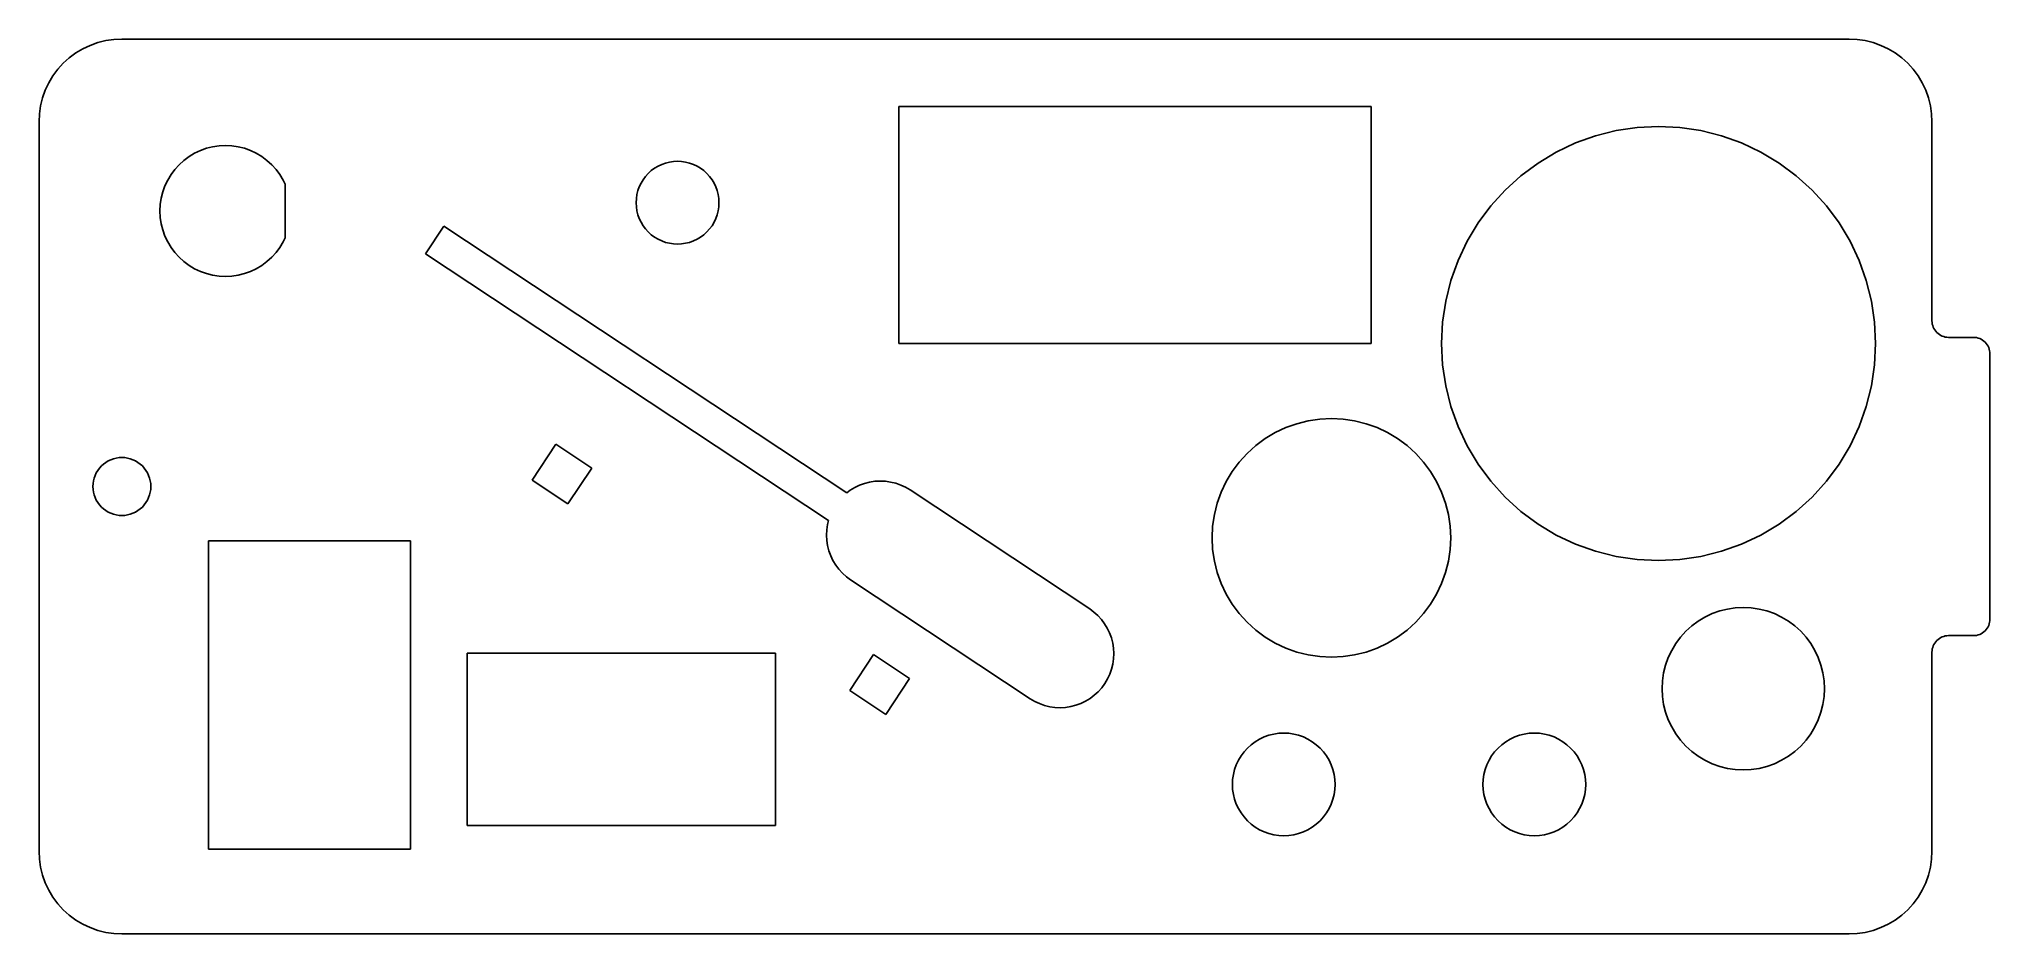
# Model space of a CAD drawing. Header units: metres. Extents: x 0 to 236, y 0 to 108.
import ezdxf

# ---------------------------------------------------------------- set-up
doc = ezdxf.new("R2010")
doc.units = ezdxf.units.M

msp = doc.modelspace()

# ---------------------------------------------------------------- linework, layer by layer
for p, q in [((4.4443, 106.315), (3.65607, 105.73)), ((5.28603, 106.819), (4.4443, 106.315)), ((6.17317, 107.239), (5.28603, 106.819)), ((7.09715, 107.569), (6.17317, 107.239)), ((8.0491, 107.808), (7.09715, 107.569)), ((9.01983, 107.952), (8.0491, 107.808)), ((10, 108), (9.01983, 107.952)), ((218.5, 108), (10, 108)), ((219.48, 107.952), (218.5, 108)), ((220.451, 107.808), (219.48, 107.952)), ((221.403, 107.569), (220.451, 107.808)), ((222.327, 107.239), (221.403, 107.569)), ((223.214, 106.819), (222.327, 107.239)), ((224.056, 106.315), (223.214, 106.819)), ((224.844, 105.73), (224.056, 106.315)), ((2.26989, 104.344), (1.6853, 103.556)), ((2.92893, 105.071), (2.26989, 104.344)), ((3.65607, 105.73), (2.92893, 105.071)), ((225.571, 105.071), (224.844, 105.73)), ((226.23, 104.344), (225.571, 105.071)), ((226.815, 103.556), (226.23, 104.344)), ((0.7612, 101.827), (0.4306, 100.903)), ((1.18079, 102.714), (0.7612, 101.827)), ((1.6853, 103.556), (1.18079, 102.714)), ((227.319, 102.714), (226.815, 103.556)), ((227.739, 101.827), (227.319, 102.714)), ((228.069, 100.903), (227.739, 101.827)), ((0.04815, 98.9802), (0, 98)), ((0.19215, 99.9509), (0.04815, 98.9802)), ((0.4306, 100.903), (0.19215, 99.9509)), ((103.79, 71.25), (103.79, 99.85)), ((103.79, 99.85), (160.79, 99.85)), ((160.79, 99.85), (160.79, 71.25)), ((228.308, 99.9509), (228.069, 100.903)), ((228.452, 98.9802), (228.308, 99.9509)), ((228.5, 98), (228.452, 98.9802)), ((0, 98), (0, 10)), ((187.895, 96.3218), (190.389, 96.9466)), ((190.389, 96.9466), (192.932, 97.3238)), ((192.932, 97.3238), (195.5, 97.45)), ((195.5, 97.45), (198.068, 97.3238)), ((198.068, 97.3238), (200.611, 96.9466)), ((200.611, 96.9466), (203.105, 96.3218)), ((228.5, 74), (228.5, 98)), ((18.111, 93.8186), (18.776, 94.2172)), ((18.776, 94.2172), (19.4768, 94.5486)), ((19.4768, 94.5486), (20.2068, 94.8098)), ((20.2068, 94.8098), (20.9588, 94.9982)), ((20.9588, 94.9982), (21.7257, 95.112)), ((21.7257, 95.112), (22.5, 95.15)), ((22.5, 95.15), (23.2743, 95.112)), ((23.2743, 95.112), (24.0412, 94.9982)), ((24.0412, 94.9982), (24.7932, 94.8098)), ((24.7932, 94.8098), (25.5232, 94.5486)), ((25.5232, 94.5486), (26.224, 94.2172)), ((26.224, 94.2172), (26.889, 93.8186)), ((180.944, 93.0345), (183.149, 94.3563)), ((183.149, 94.3563), (185.474, 95.4556)), ((185.474, 95.4556), (187.895, 96.3218)), ((203.105, 96.3218), (205.526, 95.4556)), ((205.526, 95.4556), (207.851, 94.3563)), ((207.851, 94.3563), (210.056, 93.0345)), ((15.9314, 91.639), (16.3932, 92.2617)), ((16.3932, 92.2617), (16.9139, 92.8361)), ((16.9139, 92.8361), (17.4883, 93.3568)), ((17.4883, 93.3568), (18.111, 93.8186)), ((26.889, 93.8186), (27.5117, 93.3568)), ((27.5117, 93.3568), (28.0861, 92.8361)), ((28.0861, 92.8361), (28.6068, 92.2617)), ((28.6068, 92.2617), (29.0686, 91.639)), ((73.5445, 91.7855), (73.908, 92.1151)), ((73.908, 92.1151), (74.3021, 92.4073)), ((74.3021, 92.4073), (74.723, 92.6596)), ((74.723, 92.6596), (75.1666, 92.8694)), ((75.1666, 92.8694), (75.6286, 93.0347)), ((75.6286, 93.0347), (76.1045, 93.1539)), ((76.1045, 93.1539), (76.5899, 93.2259)), ((76.5899, 93.2259), (77.08, 93.25)), ((77.08, 93.25), (77.5701, 93.2259)), ((77.5701, 93.2259), (78.0555, 93.1539)), ((78.0555, 93.1539), (78.5314, 93.0347)), ((78.5314, 93.0347), (78.9934, 92.8694)), ((78.9934, 92.8694), (79.437, 92.6596)), ((79.437, 92.6596), (79.8579, 92.4073)), ((79.8579, 92.4073), (80.252, 92.1151)), ((80.252, 92.1151), (80.6155, 91.7855)), ((178.879, 91.5029), (180.944, 93.0345)), ((210.056, 93.0345), (212.121, 91.5029)), ((14.7518, 88.7912), (14.9402, 89.5432)), ((14.9402, 89.5432), (15.2014, 90.2732)), ((15.2014, 90.2732), (15.5328, 90.974)), ((15.5328, 90.974), (15.9314, 91.639)), ((29.0686, 91.639), (29.4672, 90.974)), ((29.4672, 90.974), (29.7, 90.4818)), ((29.7, 90.4818), (29.7, 84.0182)), ((72.1761, 89.2255), (72.2953, 89.7014)), ((72.2953, 89.7014), (72.4606, 90.1634)), ((72.4606, 90.1634), (72.6704, 90.607)), ((72.6704, 90.607), (72.9227, 91.0279)), ((72.9227, 91.0279), (73.2149, 91.422)), ((73.2149, 91.422), (73.5445, 91.7855)), ((80.6155, 91.7855), (80.9451, 91.422)), ((80.9451, 91.422), (81.2373, 91.0279)), ((81.2373, 91.0279), (81.4896, 90.607)), ((81.4896, 90.607), (81.6994, 90.1634)), ((81.6994, 90.1634), (81.8647, 89.7014)), ((81.8647, 89.7014), (81.9839, 89.2255)), ((175.247, 87.8711), (176.974, 89.7762)), ((176.974, 89.7762), (178.879, 91.5029)), ((212.121, 91.5029), (214.026, 89.7762)), ((214.026, 89.7762), (215.753, 87.8711)), ((14.6, 87.25), (14.638, 88.0243)), ((14.638, 86.4757), (14.6, 87.25)), ((14.638, 88.0243), (14.7518, 88.7912)), ((72.08, 88.25), (72.1041, 88.7401)), ((72.1041, 87.7599), (72.08, 88.25)), ((72.1041, 88.7401), (72.1761, 89.2255)), ((72.1761, 87.2745), (72.1041, 87.7599)), ((72.2953, 86.7986), (72.1761, 87.2745)), ((81.9839, 87.2745), (81.8647, 86.7986)), ((81.9839, 89.2255), (82.0559, 88.7401)), ((82.0559, 87.7599), (81.9839, 87.2745)), ((82.0559, 88.7401), (82.08, 88.25)), ((82.08, 88.25), (82.0559, 87.7599)), ((173.715, 85.8059), (175.247, 87.8711)), ((215.753, 87.8711), (217.285, 85.8059)), ((14.7518, 85.7088), (14.638, 86.4757)), ((14.9402, 84.9568), (14.7518, 85.7088)), ((15.2014, 84.2268), (14.9402, 84.9568)), ((46.6654, 82.092), (48.8732, 85.4276)), ((48.8732, 85.4276), (97.5057, 53.2384)), ((72.4606, 86.3366), (72.2953, 86.7986)), ((72.6704, 85.893), (72.4606, 86.3366)), ((72.9227, 85.4721), (72.6704, 85.893)), ((73.2149, 85.078), (72.9227, 85.4721)), ((73.5445, 84.7145), (73.2149, 85.078)), ((80.9451, 85.078), (80.6155, 84.7145)), ((81.2373, 85.4721), (80.9451, 85.078)), ((81.4896, 85.893), (81.2373, 85.4721)), ((81.6994, 86.3366), (81.4896, 85.893)), ((81.8647, 86.7986), (81.6994, 86.3366)), ((172.394, 83.6006), (173.715, 85.8059)), ((217.285, 85.8059), (218.606, 83.6006)), ((15.5328, 83.526), (15.2014, 84.2268)), ((15.9314, 82.861), (15.5328, 83.526)), ((16.3932, 82.2383), (15.9314, 82.861)), ((29.0686, 82.861), (28.6068, 82.2383)), ((29.4672, 83.526), (29.0686, 82.861)), ((29.7, 84.0182), (29.4672, 83.526)), ((73.908, 84.3849), (73.5445, 84.7145)), ((74.3021, 84.0927), (73.908, 84.3849)), ((74.723, 83.8404), (74.3021, 84.0927)), ((75.1666, 83.6306), (74.723, 83.8404)), ((75.6286, 83.4653), (75.1666, 83.6306)), ((76.1045, 83.3461), (75.6286, 83.4653)), ((76.5899, 83.2741), (76.1045, 83.3461)), ((77.08, 83.25), (76.5899, 83.2741)), ((77.5701, 83.2741), (77.08, 83.25)), ((78.0555, 83.3461), (77.5701, 83.2741)), ((78.5314, 83.4653), (78.0555, 83.3461)), ((78.9934, 83.6306), (78.5314, 83.4653)), ((79.437, 83.8404), (78.9934, 83.6306)), ((79.8579, 84.0927), (79.437, 83.8404)), ((80.252, 84.3849), (79.8579, 84.0927)), ((80.6155, 84.7145), (80.252, 84.3849)), ((171.294, 81.2763), (172.394, 83.6006)), ((218.606, 83.6006), (219.706, 81.2763)), ((16.9139, 81.6639), (16.3932, 82.2383)), ((17.4883, 81.1432), (16.9139, 81.6639)), ((18.111, 80.6814), (17.4883, 81.1432)), ((18.776, 80.2828), (18.111, 80.6814)), ((19.4768, 79.9514), (18.776, 80.2828)), ((26.224, 80.2828), (25.5232, 79.9514)), ((26.889, 80.6814), (26.224, 80.2828)), ((27.5117, 81.1432), (26.889, 80.6814)), ((28.0861, 81.6639), (27.5117, 81.1432)), ((28.6068, 82.2383), (28.0861, 81.6639)), ((95.2979, 49.9028), (46.6654, 82.092)), ((170.428, 78.8555), (171.294, 81.2763)), ((219.706, 81.2763), (220.572, 78.8555)), ((20.2068, 79.6902), (19.4768, 79.9514)), ((20.9588, 79.5018), (20.2068, 79.6902)), ((21.7257, 79.388), (20.9588, 79.5018)), ((22.5, 79.35), (21.7257, 79.388)), ((23.2743, 79.388), (22.5, 79.35)), ((24.0412, 79.5018), (23.2743, 79.388)), ((24.7932, 79.6902), (24.0412, 79.5018)), ((25.5232, 79.9514), (24.7932, 79.6902)), ((169.803, 76.3614), (170.428, 78.8555)), ((220.572, 78.8555), (221.197, 76.3614)), ((169.426, 73.818), (169.803, 76.3614)), ((221.197, 76.3614), (221.574, 73.818)), ((169.3, 71.25), (169.426, 73.818)), ((221.574, 73.818), (221.7, 71.25)), ((228.51, 73.804), (228.5, 74)), ((228.538, 73.6098), (228.51, 73.804)), ((228.586, 73.4194), (228.538, 73.6098)), ((228.652, 73.2346), (228.586, 73.4194)), ((228.736, 73.0572), (228.652, 73.2346)), ((228.837, 72.8889), (228.736, 73.0572)), ((160.79, 71.25), (103.79, 71.25)), ((169.426, 68.682), (169.3, 71.25)), ((221.7, 71.25), (221.574, 68.682)), ((228.954, 72.7312), (228.837, 72.8889)), ((229.086, 72.5858), (228.954, 72.7312)), ((229.231, 72.454), (229.086, 72.5858)), ((229.389, 72.3371), (229.231, 72.454)), ((229.557, 72.2362), (229.389, 72.3371)), ((229.735, 72.1522), (229.557, 72.2362)), ((229.919, 72.0861), (229.735, 72.1522)), ((230.11, 72.0384), (229.919, 72.0861)), ((230.304, 72.0096), (230.11, 72.0384)), ((230.5, 72), (230.304, 72.0096)), ((233.5, 72), (230.5, 72)), ((233.696, 71.9904), (233.5, 72)), ((233.89, 71.9616), (233.696, 71.9904)), ((234.081, 71.9139), (233.89, 71.9616)), ((234.265, 71.8478), (234.081, 71.9139)), ((234.443, 71.7638), (234.265, 71.8478)), ((234.611, 71.6629), (234.443, 71.7638)), ((234.769, 71.546), (234.611, 71.6629)), ((234.914, 71.4142), (234.769, 71.546)), ((235.046, 71.2688), (234.914, 71.4142)), ((235.163, 71.1111), (235.046, 71.2688)), ((235.264, 70.9428), (235.163, 71.1111)), ((235.348, 70.7654), (235.264, 70.9428)), ((235.414, 70.5806), (235.348, 70.7654)), ((169.803, 66.1386), (169.426, 68.682)), ((221.574, 68.682), (221.197, 66.1386)), ((235.462, 70.3902), (235.414, 70.5806)), ((235.49, 70.196), (235.462, 70.3902)), ((235.5, 70), (235.49, 70.196)), ((235.5, 38), (235.5, 70)), ((170.428, 63.6445), (169.803, 66.1386)), ((221.197, 66.1386), (220.572, 63.6445)), ((171.294, 61.2237), (170.428, 63.6445)), ((220.572, 63.6445), (219.706, 61.2237)), ((150.489, 61.1039), (151.82, 61.5799)), ((151.82, 61.5799), (153.191, 61.9233)), ((153.191, 61.9233), (154.589, 62.1307)), ((154.589, 62.1307), (156, 62.2)), ((156, 62.2), (157.411, 62.1307)), ((157.411, 62.1307), (158.809, 61.9233)), ((158.809, 61.9233), (160.18, 61.5799)), ((160.18, 61.5799), (161.511, 61.1039)), ((59.5143, 54.76), (62.3843, 59.0962)), ((62.3843, 59.0962), (66.7205, 56.2262)), ((145.818, 57.9823), (146.865, 58.9313)), ((146.865, 58.9313), (148, 59.7732)), ((148, 59.7732), (149.212, 60.4997)), ((149.212, 60.4997), (150.489, 61.1039)), ((161.511, 61.1039), (162.788, 60.4997)), ((162.788, 60.4997), (164, 59.7732)), ((164, 59.7732), (165.135, 58.9313)), ((165.135, 58.9313), (166.182, 57.9823)), ((172.394, 58.8994), (171.294, 61.2237)), ((173.715, 56.6941), (172.394, 58.8994)), ((218.606, 58.8994), (217.285, 56.6941)), ((219.706, 61.2237), (218.606, 58.8994)), ((7.52513, 56.4749), (7.77962, 56.7055)), ((7.77962, 56.7055), (8.0555, 56.9101)), ((8.0555, 56.9101), (8.35011, 57.0867)), ((8.35011, 57.0867), (8.66061, 57.2336)), ((8.66061, 57.2336), (8.984, 57.3493)), ((8.984, 57.3493), (9.31718, 57.4327)), ((9.31718, 57.4327), (9.65694, 57.4831)), ((9.65694, 57.4831), (10, 57.5)), ((10, 57.5), (10.3431, 57.4831)), ((10.3431, 57.4831), (10.6828, 57.4327)), ((10.6828, 57.4327), (11.016, 57.3493)), ((11.016, 57.3493), (11.3394, 57.2336)), ((11.3394, 57.2336), (11.6499, 57.0867)), ((11.6499, 57.0867), (11.9445, 56.9101)), ((11.9445, 56.9101), (12.2204, 56.7055)), ((12.2204, 56.7055), (12.4749, 56.4749)), ((144.027, 55.8002), (144.869, 56.9353)), ((144.869, 56.9353), (145.818, 57.9823)), ((166.182, 57.9823), (167.131, 56.9353)), ((167.131, 56.9353), (167.973, 55.8002)), ((175.247, 54.6289), (173.715, 56.6941)), ((217.285, 56.6941), (215.753, 54.6289)), ((6.5, 54), (6.51685, 54.3431)), ((6.51685, 54.3431), (6.56725, 54.6828)), ((6.56725, 54.6828), (6.65071, 55.016)), ((6.65071, 55.016), (6.76642, 55.3394)), ((6.76642, 55.3394), (6.91327, 55.6499)), ((6.91327, 55.6499), (7.08986, 55.9445)), ((7.08986, 55.9445), (7.29446, 56.2204)), ((7.29446, 56.2204), (7.52513, 56.4749)), ((12.4749, 56.4749), (12.7055, 56.2204)), ((12.7055, 56.2204), (12.9101, 55.9445)), ((12.9101, 55.9445), (13.0867, 55.6499)), ((13.0867, 55.6499), (13.2336, 55.3394)), ((13.2336, 55.3394), (13.3493, 55.016)), ((13.3493, 55.016), (13.4327, 54.6828)), ((13.4327, 54.6828), (13.4831, 54.3431)), ((13.4831, 54.3431), (13.5, 54)), ((63.8505, 51.89), (59.5143, 54.76)), ((66.7205, 56.2262), (63.8505, 51.89)), ((99.0413, 54.1541), (99.6409, 54.3717)), ((99.6409, 54.3717), (100.259, 54.5294)), ((100.259, 54.5294), (100.89, 54.6257)), ((100.89, 54.6257), (101.527, 54.6598)), ((101.527, 54.6598), (102.164, 54.6313)), ((102.164, 54.6313), (102.795, 54.5404)), ((102.795, 54.5404), (103.415, 54.3881)), ((103.415, 54.3881), (104.016, 54.1759)), ((104.016, 54.1759), (104.594, 53.9056)), ((142.696, 53.3106), (143.3, 54.5881)), ((143.3, 54.5881), (144.027, 55.8002)), ((167.973, 55.8002), (168.7, 54.5881)), ((168.7, 54.5881), (169.304, 53.3106)), ((176.974, 52.7238), (175.247, 54.6289)), ((215.753, 54.6289), (214.026, 52.7238)), ((6.51685, 53.6569), (6.5, 54)), ((6.56725, 53.3172), (6.51685, 53.6569)), ((6.65071, 52.984), (6.56725, 53.3172)), ((6.76642, 52.6606), (6.65071, 52.984)), ((6.91327, 52.3501), (6.76642, 52.6606)), ((7.08986, 52.0555), (6.91327, 52.3501)), ((7.29446, 51.7796), (7.08986, 52.0555)), ((12.9101, 52.0555), (12.7055, 51.7796)), ((13.0867, 52.3501), (12.9101, 52.0555)), ((13.2336, 52.6606), (13.0867, 52.3501)), ((13.3493, 52.984), (13.2336, 52.6606)), ((13.4327, 53.3172), (13.3493, 52.984)), ((13.4831, 53.6569), (13.4327, 53.3172)), ((13.5, 54), (13.4831, 53.6569)), ((97.5057, 53.2384), (97.9202, 53.5486)), ((97.9202, 53.5486), (98.4659, 53.8789)), ((98.4659, 53.8789), (99.0413, 54.1541)), ((104.594, 53.9056), (105.143, 53.5801)), ((105.143, 53.5801), (126.824, 39.2297)), ((141.877, 50.6093), (142.22, 51.9801)), ((142.22, 51.9801), (142.696, 53.3106)), ((169.304, 53.3106), (169.78, 51.9801)), ((169.78, 51.9801), (170.123, 50.6093)), ((178.879, 50.9971), (176.974, 52.7238)), ((214.026, 52.7238), (212.121, 50.9971)), ((7.52513, 51.5251), (7.29446, 51.7796)), ((7.77962, 51.2945), (7.52513, 51.5251)), ((8.0555, 51.0899), (7.77962, 51.2945)), ((8.35011, 50.9133), (8.0555, 51.0899)), ((8.66061, 50.7664), (8.35011, 50.9133)), ((8.984, 50.6507), (8.66061, 50.7664)), ((9.31718, 50.5673), (8.984, 50.6507)), ((9.65694, 50.5169), (9.31718, 50.5673)), ((10, 50.5), (9.65694, 50.5169)), ((10.3431, 50.5169), (10, 50.5)), ((10.6828, 50.5673), (10.3431, 50.5169)), ((11.016, 50.6507), (10.6828, 50.5673)), ((11.3394, 50.7664), (11.016, 50.6507)), ((11.6499, 50.9133), (11.3394, 50.7664)), ((11.9445, 51.0899), (11.6499, 50.9133)), ((12.2204, 51.2945), (11.9445, 51.0899)), ((12.4749, 51.5251), (12.2204, 51.2945)), ((12.7055, 51.7796), (12.4749, 51.5251)), ((95.1743, 49.4001), (95.2979, 49.9028)), ((141.669, 49.2114), (141.877, 50.6093)), ((170.123, 50.6093), (170.331, 49.2114)), ((180.944, 49.4655), (178.879, 50.9971)), ((183.149, 48.1437), (180.944, 49.4655)), ((210.056, 49.4655), (207.851, 48.1437)), ((212.121, 50.9971), (210.056, 49.4655)), ((20.45, 10.25), (20.45, 47.45)), ((20.45, 47.45), (44.85, 47.45)), ((44.85, 47.45), (44.85, 10.25)), ((95.055, 48.1315), (95.0835, 48.7687)), ((95.0891, 47.4945), (95.055, 48.1315)), ((95.0835, 48.7687), (95.1743, 49.4001)), ((95.1854, 46.864), (95.0891, 47.4945)), ((141.6, 47.8), (141.669, 49.2114)), ((141.669, 46.3886), (141.6, 47.8)), ((170.331, 49.2114), (170.4, 47.8)), ((170.4, 47.8), (170.331, 46.3886)), ((185.474, 47.0444), (183.149, 48.1437)), ((207.851, 48.1437), (205.526, 47.0444)), ((95.3431, 46.2459), (95.1854, 46.864)), ((95.5606, 45.6462), (95.3431, 46.2459)), ((95.8359, 45.0708), (95.5606, 45.6462)), ((96.1662, 44.5251), (95.8359, 45.0708)), ((141.877, 44.9907), (141.669, 46.3886)), ((142.22, 43.6199), (141.877, 44.9907)), ((170.123, 44.9907), (169.78, 43.6199)), ((170.331, 46.3886), (170.123, 44.9907)), ((187.895, 46.1782), (185.474, 47.0444)), ((190.389, 45.5534), (187.895, 46.1782)), ((192.932, 45.1762), (190.389, 45.5534)), ((195.5, 45.05), (192.932, 45.1762)), ((198.068, 45.1762), (195.5, 45.05)), ((200.611, 45.5534), (198.068, 45.1762)), ((203.105, 46.1782), (200.611, 45.5534)), ((205.526, 47.0444), (203.105, 46.1782)), ((96.5484, 44.0144), (96.1662, 44.5251)), ((96.9788, 43.5436), (96.5484, 44.0144)), ((97.4533, 43.1173), (96.9788, 43.5436)), ((97.9673, 42.7396), (97.4533, 43.1173)), ((119.648, 28.3892), (97.9673, 42.7396)), ((142.696, 42.2894), (142.22, 43.6199)), ((169.78, 43.6199), (169.304, 42.2894)), ((143.3, 41.0119), (142.696, 42.2894)), ((144.027, 39.7998), (143.3, 41.0119)), ((168.7, 41.0119), (167.973, 39.7998)), ((169.304, 42.2894), (168.7, 41.0119)), ((126.824, 39.2297), (127.338, 38.852)), ((127.338, 38.852), (127.812, 38.4257)), ((127.812, 38.4257), (128.242, 37.9549)), ((128.242, 37.9549), (128.625, 37.4442)), ((144.869, 38.6647), (144.027, 39.7998)), ((145.818, 37.6177), (144.869, 38.6647)), ((167.131, 38.6647), (166.182, 37.6177)), ((167.973, 39.7998), (167.131, 38.6647)), ((199.503, 37.1755), (200.275, 37.7484)), ((200.275, 37.7484), (201.1, 38.2428)), ((201.1, 38.2428), (201.97, 38.654)), ((201.97, 38.654), (202.875, 38.978)), ((202.875, 38.978), (203.808, 39.2117)), ((203.808, 39.2117), (204.759, 39.3528)), ((204.759, 39.3528), (205.72, 39.4)), ((205.72, 39.4), (206.681, 39.3528)), ((206.681, 39.3528), (207.632, 39.2117)), ((207.632, 39.2117), (208.565, 38.978)), ((208.565, 38.978), (209.47, 38.654)), ((209.47, 38.654), (210.34, 38.2428)), ((210.34, 38.2428), (211.165, 37.7484)), ((211.165, 37.7484), (211.937, 37.1755)), ((235.462, 37.6098), (235.49, 37.804)), ((235.49, 37.804), (235.5, 38)), ((128.625, 37.4442), (128.955, 36.8985)), ((128.955, 36.8985), (129.23, 36.3231)), ((129.23, 36.3231), (129.448, 35.7235)), ((129.448, 35.7235), (129.605, 35.1054)), ((146.865, 36.6686), (145.818, 37.6177)), ((148, 35.8268), (146.865, 36.6686)), ((149.212, 35.1003), (148, 35.8268)), ((164, 35.8268), (162.788, 35.1003)), ((165.135, 36.6686), (164, 35.8268)), ((166.182, 37.6177), (165.135, 36.6686)), ((197.572, 35.0446), (198.144, 35.8171)), ((198.144, 35.8171), (198.79, 36.5296)), ((198.79, 36.5296), (199.503, 37.1755)), ((211.937, 37.1755), (212.65, 36.5296)), ((212.65, 36.5296), (213.296, 35.8171)), ((213.296, 35.8171), (213.868, 35.0446)), ((228.954, 35.2688), (229.086, 35.4142)), ((229.086, 35.4142), (229.231, 35.546)), ((229.231, 35.546), (229.389, 35.6629)), ((229.389, 35.6629), (229.557, 35.7638)), ((229.557, 35.7638), (229.735, 35.8478)), ((229.735, 35.8478), (229.919, 35.9139)), ((229.919, 35.9139), (230.11, 35.9616)), ((230.11, 35.9616), (230.304, 35.9904)), ((230.304, 35.9904), (230.5, 36)), ((230.5, 36), (233.5, 36)), ((233.5, 36), (233.696, 36.0096)), ((233.696, 36.0096), (233.89, 36.0384)), ((233.89, 36.0384), (234.081, 36.0861)), ((234.081, 36.0861), (234.265, 36.1522)), ((234.265, 36.1522), (234.443, 36.2362)), ((234.443, 36.2362), (234.611, 36.3371)), ((234.611, 36.3371), (234.769, 36.454)), ((234.769, 36.454), (234.914, 36.5858)), ((234.914, 36.5858), (235.046, 36.7312)), ((235.046, 36.7312), (235.163, 36.8889)), ((235.163, 36.8889), (235.264, 37.0572)), ((235.264, 37.0572), (235.348, 37.2346)), ((235.348, 37.2346), (235.414, 37.4194)), ((235.414, 37.4194), (235.462, 37.6098)), ((51.7, 13.07), (51.7, 33.87)), ((51.7, 33.87), (88.9, 33.87)), ((88.9, 33.87), (88.9, 13.07)), ((97.873, 29.3709), (100.743, 33.7071)), ((100.743, 33.7071), (105.079, 30.8371)), ((129.605, 35.1054), (129.702, 34.4748)), ((129.707, 33.2006), (129.617, 32.5692)), ((129.702, 34.4748), (129.736, 33.8378)), ((129.736, 33.8378), (129.707, 33.2006)), ((150.489, 34.4961), (149.212, 35.1003)), ((151.82, 34.0201), (150.489, 34.4961)), ((153.191, 33.6767), (151.82, 34.0201)), ((154.589, 33.4693), (153.191, 33.6767)), ((156, 33.4), (154.589, 33.4693)), ((157.411, 33.4693), (156, 33.4)), ((158.809, 33.6767), (157.411, 33.4693)), ((160.18, 34.0201), (158.809, 33.6767)), ((161.511, 34.4961), (160.18, 34.0201)), ((162.788, 35.1003), (161.511, 34.4961)), ((196.342, 32.4448), (196.666, 33.3503)), ((196.666, 33.3503), (197.077, 34.2197)), ((197.077, 34.2197), (197.572, 35.0446)), ((213.868, 35.0446), (214.363, 34.2197)), ((214.363, 34.2197), (214.774, 33.3503)), ((214.774, 33.3503), (215.098, 32.4448)), ((228.5, 34), (228.51, 34.196)), ((228.5, 10), (228.5, 34)), ((228.51, 34.196), (228.538, 34.3902)), ((228.538, 34.3902), (228.586, 34.5806)), ((228.586, 34.5806), (228.652, 34.7654)), ((228.652, 34.7654), (228.736, 34.9428)), ((228.736, 34.9428), (228.837, 35.1111)), ((228.837, 35.1111), (228.954, 35.2688)), ((105.079, 30.8371), (102.209, 26.5009)), ((128.982, 30.7704), (128.656, 30.2219)), ((129.252, 31.3483), (128.982, 30.7704)), ((129.464, 31.9498), (129.252, 31.3483)), ((129.617, 32.5692), (129.464, 31.9498)), ((195.967, 30.5606), (196.108, 31.5119)), ((196.108, 31.5119), (196.342, 32.4448)), ((215.098, 32.4448), (215.332, 31.5119)), ((215.332, 31.5119), (215.473, 30.5606)), ((102.209, 26.5009), (97.873, 29.3709)), ((120.197, 28.0637), (119.648, 28.3892)), ((126.871, 28.4207), (126.325, 28.0904)), ((127.381, 28.803), (126.871, 28.4207)), ((127.852, 29.2334), (127.381, 28.803)), ((128.278, 29.7079), (127.852, 29.2334)), ((128.656, 30.2219), (128.278, 29.7079)), ((195.92, 29.6), (195.967, 30.5606)), ((195.967, 28.6394), (195.92, 29.6)), ((196.108, 27.6881), (195.967, 28.6394)), ((215.473, 28.6394), (215.332, 27.6881)), ((215.473, 30.5606), (215.52, 29.6)), ((215.52, 29.6), (215.473, 28.6394)), ((120.775, 27.7935), (120.197, 28.0637)), ((121.376, 27.5812), (120.775, 27.7935)), ((121.996, 27.4289), (121.376, 27.5812)), ((122.627, 27.3381), (121.996, 27.4289)), ((123.264, 27.3095), (122.627, 27.3381)), ((123.901, 27.3436), (123.264, 27.3095)), ((124.532, 27.44), (123.901, 27.3436)), ((125.15, 27.5977), (124.532, 27.44)), ((125.75, 27.8152), (125.15, 27.5977)), ((126.325, 28.0904), (125.75, 27.8152)), ((196.342, 26.7552), (196.108, 27.6881)), ((196.666, 25.8497), (196.342, 26.7552)), ((215.098, 26.7552), (214.774, 25.8497)), ((215.332, 27.6881), (215.098, 26.7552)), ((147.327, 23.5179), (147.877, 23.7781)), ((147.877, 23.7781), (148.45, 23.983)), ((148.45, 23.983), (149.04, 24.1309)), ((149.04, 24.1309), (149.642, 24.2201)), ((149.642, 24.2201), (150.25, 24.25)), ((150.25, 24.25), (150.858, 24.2201)), ((150.858, 24.2201), (151.46, 24.1309)), ((151.46, 24.1309), (152.05, 23.983)), ((152.05, 23.983), (152.623, 23.7781)), ((152.623, 23.7781), (153.173, 23.5179)), ((177.577, 23.5179), (178.127, 23.7781)), ((178.127, 23.7781), (178.7, 23.983)), ((178.7, 23.983), (179.29, 24.1309)), ((179.29, 24.1309), (179.892, 24.2201)), ((179.892, 24.2201), (180.5, 24.25)), ((180.5, 24.25), (181.108, 24.2201)), ((181.108, 24.2201), (181.71, 24.1309)), ((181.71, 24.1309), (182.3, 23.983)), ((182.3, 23.983), (182.873, 23.7781)), ((182.873, 23.7781), (183.423, 23.5179)), ((197.077, 24.9803), (196.666, 25.8497)), ((197.572, 24.1554), (197.077, 24.9803)), ((198.144, 23.3829), (197.572, 24.1554)), ((213.868, 24.1554), (213.296, 23.3829)), ((214.363, 24.9803), (213.868, 24.1554)), ((214.774, 25.8497), (214.363, 24.9803)), ((144.782, 20.9727), (145.095, 21.4945)), ((145.095, 21.4945), (145.457, 21.9832)), ((145.457, 21.9832), (145.866, 22.4341)), ((145.866, 22.4341), (146.317, 22.8427)), ((146.317, 22.8427), (146.805, 23.2051)), ((146.805, 23.2051), (147.327, 23.5179)), ((153.173, 23.5179), (153.695, 23.2051)), ((153.695, 23.2051), (154.183, 22.8427)), ((154.183, 22.8427), (154.634, 22.4341)), ((154.634, 22.4341), (155.043, 21.9832)), ((155.043, 21.9832), (155.405, 21.4945)), ((155.405, 21.4945), (155.718, 20.9727)), ((175.032, 20.9727), (175.345, 21.4945)), ((175.345, 21.4945), (175.707, 21.9832)), ((175.707, 21.9832), (176.116, 22.4341)), ((176.116, 22.4341), (176.567, 22.8427)), ((176.567, 22.8427), (177.055, 23.2051)), ((177.055, 23.2051), (177.577, 23.5179)), ((183.423, 23.5179), (183.945, 23.2051)), ((183.945, 23.2051), (184.433, 22.8427)), ((184.433, 22.8427), (184.884, 22.4341)), ((184.884, 22.4341), (185.293, 21.9832)), ((185.293, 21.9832), (185.655, 21.4945)), ((185.655, 21.4945), (185.968, 20.9727)), ((198.79, 22.6704), (198.144, 23.3829)), ((199.503, 22.0245), (198.79, 22.6704)), ((200.275, 21.4516), (199.503, 22.0245)), ((201.1, 20.9572), (200.275, 21.4516)), ((211.165, 21.4516), (210.34, 20.9572)), ((211.937, 22.0245), (211.165, 21.4516)), ((212.65, 22.6704), (211.937, 22.0245)), ((213.296, 23.3829), (212.65, 22.6704)), ((144.08, 18.6577), (144.169, 19.2596)), ((144.169, 19.2596), (144.317, 19.8498)), ((144.317, 19.8498), (144.522, 20.4226)), ((144.522, 20.4226), (144.782, 20.9727)), ((155.718, 20.9727), (155.978, 20.4226)), ((155.978, 20.4226), (156.183, 19.8498)), ((156.183, 19.8498), (156.331, 19.2596)), ((156.331, 19.2596), (156.42, 18.6577)), ((174.33, 18.6577), (174.419, 19.2596)), ((174.419, 19.2596), (174.567, 19.8498)), ((174.567, 19.8498), (174.772, 20.4226)), ((174.772, 20.4226), (175.032, 20.9727)), ((185.968, 20.9727), (186.228, 20.4226)), ((186.228, 20.4226), (186.433, 19.8498)), ((186.433, 19.8498), (186.581, 19.2596)), ((186.581, 19.2596), (186.67, 18.6577)), ((201.97, 20.546), (201.1, 20.9572)), ((202.875, 20.222), (201.97, 20.546)), ((203.808, 19.9883), (202.875, 20.222)), ((204.759, 19.8472), (203.808, 19.9883)), ((205.72, 19.8), (204.759, 19.8472)), ((206.681, 19.8472), (205.72, 19.8)), ((207.632, 19.9883), (206.681, 19.8472)), ((208.565, 20.222), (207.632, 19.9883)), ((209.47, 20.546), (208.565, 20.222)), ((210.34, 20.9572), (209.47, 20.546)), ((144.05, 18.05), (144.08, 18.6577)), ((144.08, 17.4423), (144.05, 18.05)), ((144.169, 16.8404), (144.08, 17.4423)), ((144.317, 16.2502), (144.169, 16.8404)), ((156.331, 16.8404), (156.183, 16.2502)), ((156.42, 17.4423), (156.331, 16.8404)), ((156.42, 18.6577), (156.45, 18.05)), ((156.45, 18.05), (156.42, 17.4423)), ((174.3, 18.05), (174.33, 18.6577)), ((174.33, 17.4423), (174.3, 18.05)), ((174.419, 16.8404), (174.33, 17.4423)), ((174.567, 16.2502), (174.419, 16.8404)), ((186.581, 16.8404), (186.433, 16.2502)), ((186.67, 17.4423), (186.581, 16.8404)), ((186.67, 18.6577), (186.7, 18.05)), ((186.7, 18.05), (186.67, 17.4423)), ((144.522, 15.6774), (144.317, 16.2502)), ((144.782, 15.1273), (144.522, 15.6774)), ((145.095, 14.6055), (144.782, 15.1273)), ((145.457, 14.1168), (145.095, 14.6055)), ((155.405, 14.6055), (155.043, 14.1168)), ((155.718, 15.1273), (155.405, 14.6055)), ((155.978, 15.6774), (155.718, 15.1273)), ((156.183, 16.2502), (155.978, 15.6774)), ((174.772, 15.6774), (174.567, 16.2502)), ((175.032, 15.1273), (174.772, 15.6774)), ((175.345, 14.6055), (175.032, 15.1273)), ((175.707, 14.1168), (175.345, 14.6055)), ((185.655, 14.6055), (185.293, 14.1168)), ((185.968, 15.1273), (185.655, 14.6055)), ((186.228, 15.6774), (185.968, 15.1273)), ((186.433, 16.2502), (186.228, 15.6774)), ((88.9, 13.07), (51.7, 13.07)), ((145.866, 13.6659), (145.457, 14.1168)), ((146.317, 13.2573), (145.866, 13.6659)), ((146.805, 12.8949), (146.317, 13.2573)), ((147.327, 12.5821), (146.805, 12.8949)), ((147.877, 12.3219), (147.327, 12.5821)), ((148.45, 12.117), (147.877, 12.3219)), ((149.04, 11.9691), (148.45, 12.117)), ((149.642, 11.8799), (149.04, 11.9691)), ((150.25, 11.85), (149.642, 11.8799)), ((150.858, 11.8799), (150.25, 11.85)), ((151.46, 11.9691), (150.858, 11.8799)), ((152.05, 12.117), (151.46, 11.9691)), ((152.623, 12.3219), (152.05, 12.117)), ((153.173, 12.5821), (152.623, 12.3219)), ((153.695, 12.8949), (153.173, 12.5821)), ((154.183, 13.2573), (153.695, 12.8949)), ((154.634, 13.6659), (154.183, 13.2573)), ((155.043, 14.1168), (154.634, 13.6659)), ((176.116, 13.6659), (175.707, 14.1168)), ((176.567, 13.2573), (176.116, 13.6659)), ((177.055, 12.8949), (176.567, 13.2573)), ((177.577, 12.5821), (177.055, 12.8949)), ((178.127, 12.3219), (177.577, 12.5821)), ((178.7, 12.117), (178.127, 12.3219)), ((179.29, 11.9691), (178.7, 12.117)), ((179.892, 11.8799), (179.29, 11.9691)), ((180.5, 11.85), (179.892, 11.8799)), ((181.108, 11.8799), (180.5, 11.85)), ((181.71, 11.9691), (181.108, 11.8799)), ((182.3, 12.117), (181.71, 11.9691)), ((182.873, 12.3219), (182.3, 12.117)), ((183.423, 12.5821), (182.873, 12.3219)), ((183.945, 12.8949), (183.423, 12.5821)), ((184.433, 13.2573), (183.945, 12.8949)), ((184.884, 13.6659), (184.433, 13.2573)), ((185.293, 14.1168), (184.884, 13.6659)), ((0, 10), (0.04815, 9.01983)), ((44.85, 10.25), (20.45, 10.25)), ((228.452, 9.01983), (228.5, 10)), ((0.04815, 9.01983), (0.19215, 8.0491)), ((0.19215, 8.0491), (0.4306, 7.09715)), ((0.4306, 7.09715), (0.7612, 6.17317)), ((227.739, 6.17317), (228.069, 7.09715)), ((228.069, 7.09715), (228.308, 8.0491)), ((228.308, 8.0491), (228.452, 9.01983)), ((0.7612, 6.17317), (1.18079, 5.28603)), ((1.18079, 5.28603), (1.6853, 4.4443)), ((226.815, 4.4443), (227.319, 5.28603)), ((227.319, 5.28603), (227.739, 6.17317)), ((1.6853, 4.4443), (2.26989, 3.65607)), ((2.26989, 3.65607), (2.92893, 2.92893)), ((2.92893, 2.92893), (3.65607, 2.26989)), ((224.844, 2.26989), (225.571, 2.92893)), ((225.571, 2.92893), (226.23, 3.65607)), ((226.23, 3.65607), (226.815, 4.4443)), ((3.65607, 2.26989), (4.4443, 1.6853)), ((4.4443, 1.6853), (5.28603, 1.18079)), ((5.28603, 1.18079), (6.17317, 0.7612)), ((6.17317, 0.7612), (7.09715, 0.4306)), ((7.09715, 0.4306), (8.0491, 0.19215)), ((8.0491, 0.19215), (9.01983, 0.04815)), ((9.01983, 0.04815), (10, 0)), ((10, 0), (218.5, 0)), ((218.5, 0), (219.48, 0.04815)), ((219.48, 0.04815), (220.451, 0.19215)), ((220.451, 0.19215), (221.403, 0.4306)), ((221.403, 0.4306), (222.327, 0.7612)), ((222.327, 0.7612), (223.214, 1.18079)), ((223.214, 1.18079), (224.056, 1.6853)), ((224.056, 1.6853), (224.844, 2.26989))]:
    msp.add_line(p, q)

doc.saveas('drawing.dxf')
